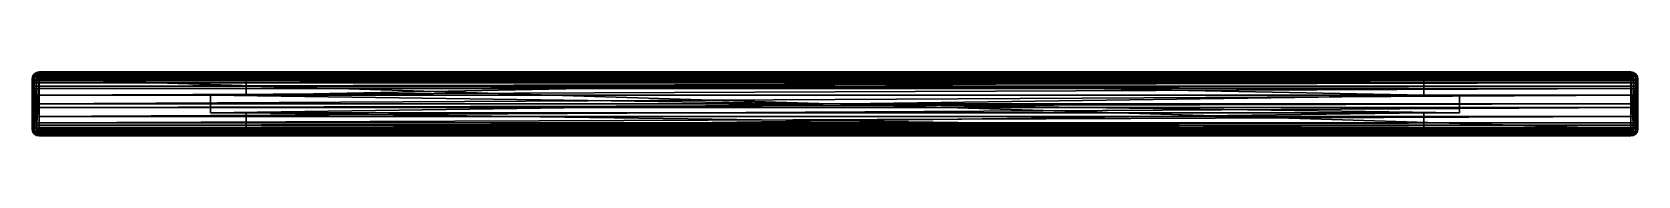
# Model space of a CAD drawing. Header units: centimetres. Extents: x -22.5 to 22.5, y -1.8 to 0.
import ezdxf

# ---------------------------------------------------------------- set-up
doc = ezdxf.new("R2010")
doc.units = ezdxf.units.CM
doc.header["$MEASUREMENT"] = 0
doc.layers.add('CAB_DOOR_GLASS', color=254, linetype='Continuous')
doc.layers.add('CAB_DOORS', color=31, linetype='Continuous')

msp = doc.modelspace()

# ---------------------------------------------------------------- meshes
at = {"layer": 'CAB_DOOR_GLASS', "color": 254}
mesh = msp.add_polyface(dxfattribs=at)
corners = [(-17.5, -1.15, 5), (-17.5, -1.15, 57.8), (-17.5, -0.65, 5), (-17.5, -0.65, 57.8), (17.5, -1.15, 57.8), (17.5, -0.65, 57.8), (17.5, -1.15, 5), (17.5, -0.65, 5)]
mesh.append_faces([[corners[k] for k in face] for face in [(2, 1, 3), (3, 4, 5), (5, 6, 7), (7, 0, 2), (1, 6, 4), (5, 2, 3)]], dxfattribs={"vtx0": -1, "color": 254})
mesh.append_faces([[corners[k] for k in face] for face in [(0, 1, 2), (1, 4, 3), (4, 6, 5), (6, 0, 7), (0, 6, 1), (7, 2, 5)]], dxfattribs={"vtx1": -1, "color": 254})
at = {"layer": 'CAB_DOORS', "color": 31}
mesh = msp.add_polyface(dxfattribs=at)
corners = [(-16.5, -1.6, 56.8), (-16.5, -1.6, 6), (-16.5, -1.15, 56.8), (-16.5, -1.15, 6), (-16.5, -0.65, 56.8), (-16.5, -0.65, 6), (-16.5, 0, 56.8), (-16.5, 0, 6), (-22.474, -0.108, 66.3), (-22.485, -0.123, 66.294), (22.474, -0.108, 66.3), (22.485, -0.123, 66.294), (-22.5, -0.2, 66.263), (-22.5, -0.246, 66.244), (22.5, -0.246, 66.244), (-22.469, -1.7, 63.8), (-22.441, -1.741, 63.8), (22.469, -1.7, 63.8), (22.377, -1.785, 63.8), (-22.377, -1.785, 63.8), (22.3, -1.8, 63.8), (-22.3, -1.8, 63.8), (-22.3, -0.2), (-22.377, -0.163, 0.015), (22.3, -0.2), (22.441, -0.059, 0.059), (-22.441, -0.059, 0.059), (-22.441, -1.741, 0.059), (-22.377, -1.637, 0.015), (22.441, -1.741, 0.059), (22.3, -1.6), (-22.3, -1.6), (-22.377, -1.785, 0.163), (-22.5, -0.308, 66.108), (-22.5, -0.4, 63.3), (22.5, -0.308, 66.108), (-22.5, -0.467, 63.05), (22.5, -0.4, 63.3), (-22.5, -0.65, 62.867), (22.5, -0.467, 63.05), (-22.5, -0.9, 62.8), (22.5, -0.65, 62.867), (-22.5, -1, 62.8), (22.5, -0.9, 62.8), (-22.5, -1.25, 62.867), (22.5, -1, 62.8), (-22.5, -1.433, 63.05), (22.5, -1.25, 62.867), (-22.5, -1.5, 63.3), (22.5, -1.433, 63.05), (-22.5, -1.5, 63.6), (22.5, -1.5, 63.3), (-22.5, -1.559, 63.741), (22.5, -1.5, 63.6), (-22.485, -1.677, 63.79), (22.5, -1.559, 63.741), (-22.5, -1.6, 63.759), (22.485, -1.677, 63.79), (-22.3, 0, 0.2), (22.3, 0, 0.2), (-22.377, -0.015, 0.163), (-22.441, -0.059, 66.3), (22.377, -0.015, 66.3), (-22.377, -0.015, 66.3), (22.3, 0, 66.3), (-22.3, 0, 66.3)]
mesh.append_faces([[corners[k] for k in face] for face in [(2, 1, 3), (6, 5, 7), (20, 19, 21), (25, 23, 26), (30, 28, 31), (29, 32, 27), (63, 64, 65)]], dxfattribs={"vtx0": -1, "color": 31})
mesh.append_faces([[corners[k] for k in face] for face in [(0, 1, 2)]], dxfattribs={"vtx0": -1, "vtx1": -1, "color": 31})
mesh.append_faces([[corners[k] for k in face] for face in [(11, 9, 12), (18, 16, 19), (62, 63, 61)]], dxfattribs={"vtx0": -1, "vtx2": -1, "color": 31})
mesh.append_faces([[corners[k] for k in face] for face in [(4, 5, 6), (8, 9, 10), (15, 16, 17), (22, 23, 24), (27, 28, 29), (13, 33, 14), (33, 34, 35), (34, 36, 37), (36, 38, 39), (38, 40, 41), (40, 42, 43), (42, 44, 45), (44, 46, 47), (46, 48, 49), (48, 50, 51), (50, 52, 53), (15, 17, 54), (58, 59, 60), (8, 10, 61)]], dxfattribs={"vtx1": -1, "color": 31})
mesh.append_faces([[corners[k] for k in face] for face in [(56, 54, 57)]], dxfattribs={"vtx1": -1, "vtx2": -1, "color": 31})
mesh.append_faces([[corners[k] for k in face] for face in [(12, 13, 14), (55, 52, 56), (25, 26, 60)]], dxfattribs={"vtx2": -1, "color": 31})
mesh = msp.add_polyface(dxfattribs=at)
corners = [(16.5, -1.6, 6), (16.5, -1.6, 56.8), (16.5, -1.15, 6), (16.5, -1.15, 56.8), (16.5, -0.65, 6), (16.5, -0.65, 56.8), (16.5, 0, 6), (16.5, 0, 56.8), (22.474, -0.108, 66.3), (-22.485, -0.123, 66.294), (22.485, -0.123, 66.294), (22.5, -0.2, 66.263), (-22.5, -0.2, 66.263), (22.5, -0.246, 66.244), (22.469, -1.7, 63.8), (-22.441, -1.741, 63.8), (22.441, -1.741, 63.8), (22.377, -1.785, 63.8), (22.3, -0.2), (-22.377, -0.163, 0.015), (22.377, -0.163, 0.015), (22.441, -0.059, 0.059), (22.3, -1.6), (-22.3, -0.2), (16.7, -1.8, 57), (22.3, -1.8, 63.8), (-16.7, -1.8, 57), (22.3, -1.8, 0.2), (16.7, -1.8, 5.8), (-16.7, -1.8, 5.8), (22.441, -1.741, 0.059), (-22.377, -1.637, 0.015), (22.377, -1.637, 0.015), (-22.377, -1.785, 0.163), (22.377, -1.785, 0.163), (-22.5, -0.308, 66.108), (22.5, -0.308, 66.108), (-22.5, -0.4, 63.3), (22.5, -0.4, 63.3), (-22.5, -0.467, 63.05), (22.5, -0.467, 63.05), (-22.5, -0.65, 62.867), (22.5, -0.65, 62.867), (-22.5, -0.9, 62.8), (22.5, -0.9, 62.8), (-22.5, -1, 62.8), (22.5, -1, 62.8), (-22.5, -1.25, 62.867), (22.5, -1.25, 62.867), (-22.5, -1.433, 63.05), (22.5, -1.433, 63.05), (-22.5, -1.5, 63.3), (22.5, -1.5, 63.3), (-22.5, -1.5, 63.6), (22.5, -1.5, 63.6), (-22.5, -1.559, 63.741), (22.5, -1.559, 63.741), (-22.485, -1.677, 63.79), (22.485, -1.677, 63.79), (-22.5, -1.6, 63.759), (22.5, -1.6, 63.759), (-22.377, -0.015, 0.163), (22.377, -0.015, 0.163), (-22.441, -0.059, 66.3), (22.441, -0.059, 66.3), (22.377, -0.015, 66.3)]
mesh.append_faces([[corners[k] for k in face] for face in [(2, 1, 3), (6, 5, 7), (22, 23, 18), (13, 35, 36), (36, 37, 38), (38, 39, 40), (40, 41, 42), (42, 43, 44), (44, 45, 46), (46, 47, 48), (48, 49, 50), (50, 51, 52), (52, 53, 54), (54, 55, 56)]], dxfattribs={"vtx0": -1, "color": 31})
mesh.append_faces([[corners[k] for k in face] for face in [(0, 1, 2), (8, 9, 10), (11, 12, 13), (14, 15, 16), (16, 15, 17), (18, 19, 20), (20, 19, 21), (24, 25, 26), (30, 31, 32), (27, 33, 34), (34, 33, 30), (56, 59, 60), (21, 61, 62), (65, 63, 64)]], dxfattribs={"vtx0": -1, "vtx1": -1, "color": 31})
mesh.append_faces([[corners[k] for k in face] for face in [(27, 28, 29), (57, 14, 58), (59, 58, 60), (63, 8, 64)]], dxfattribs={"vtx0": -1, "vtx2": -1, "color": 31})
mesh.append_faces([[corners[k] for k in face] for face in [(4, 5, 6)]], dxfattribs={"vtx1": -1, "color": 31})
mesh.append_faces([[corners[k] for k in face] for face in [(11, 10, 12)]], dxfattribs={"vtx1": -1, "vtx2": -1, "color": 31})
mesh = msp.add_polyface(dxfattribs=at)
corners = [(-16.7, -1.8, 57), (-16.7, -1.8, 5.8), (-16.661, -1.796, 56.961), (-16.661, -1.796, 5.839), (-16.623, -1.785, 5.877), (-16.623, -1.785, 56.923), (-16.589, -1.766, 5.911), (-16.589, -1.766, 56.889), (-16.559, -1.741, 56.859), (-16.559, -1.741, 5.941), (-16.534, -1.711, 56.834), (-16.534, -1.711, 5.966), (-16.515, -1.677, 5.985), (-16.515, -1.677, 56.815), (-16.504, -1.639, 5.996), (-16.504, -1.639, 56.804), (-16.501, -1.62, 56.801), (-16.501, -1.62, 5.999), (-16.5, -1.6, 56.8), (-16.5, -1.6, 6), (-17.5, -1.15, 57.8), (-17.5, -1.15, 5), (-17.5, -0.65, 57.8), (-17.5, -0.65, 5), (-16.5, -1.15, 56.8), (-16.5, -1.15, 6), (-16.5, -0.65, 6), (-16.5, -0.65, 56.8), (-22.3, -1.8, 63.8), (-22.377, -1.785, 63.8), (-22.3, -1.8, 0.2), (-22.377, -1.785, 0.163), (-22.3, -1.6), (-22.377, -1.637, 0.015), (-22.3, -0.2), (-22.377, -0.163, 0.015), (-22.377, -0.015, 66.3), (-22.3, 0, 66.3), (-22.377, -0.015, 0.163), (-22.3, 0, 0.2), (-16.5, 0, 56.8), (-16.5, 0, 6)]
mesh.append_faces([[corners[k] for k in face] for face in [(2, 1, 3), (4, 2, 3), (5, 6, 7), (8, 6, 9), (10, 9, 11), (12, 10, 11), (13, 14, 15), (16, 14, 17), (22, 21, 23), (30, 29, 31), (34, 33, 35), (38, 37, 39)]], dxfattribs={"vtx0": -1, "color": 31})
mesh.append_faces([[corners[k] for k in face] for face in [(25, 21, 24)]], dxfattribs={"vtx0": -1, "vtx1": -1, "color": 31})
mesh.append_faces([[corners[k] for k in face] for face in [(18, 17, 19), (23, 26, 27), (30, 1, 0), (37, 40, 41)]], dxfattribs={"vtx0": -1, "vtx2": -1, "color": 31})
mesh.append_faces([[corners[k] for k in face] for face in [(0, 1, 2), (4, 6, 5), (7, 6, 8), (12, 14, 13), (15, 14, 16), (20, 21, 22), (28, 29, 30), (32, 33, 34), (36, 37, 38)]], dxfattribs={"vtx1": -1, "color": 31})
mesh.append_faces([[corners[k] for k in face] for face in [(21, 20, 24), (22, 23, 27), (28, 30, 0), (39, 37, 41)]], dxfattribs={"vtx1": -1, "vtx2": -1, "color": 31})
mesh.append_faces([[corners[k] for k in face] for face in [(4, 5, 2), (12, 13, 10), (18, 16, 17), (10, 8, 9)]], dxfattribs={"vtx2": -1, "color": 31})
mesh = msp.add_polyface(dxfattribs=at)
corners = [(16.661, -1.796, 56.961), (-16.7, -1.8, 57), (-16.661, -1.796, 56.961), (-16.623, -1.785, 56.923), (-16.589, -1.766, 56.889), (16.623, -1.785, 56.923), (16.559, -1.741, 56.859), (-16.559, -1.741, 56.859), (16.534, -1.711, 56.834), (-16.534, -1.711, 56.834), (-16.515, -1.677, 56.815), (-16.504, -1.639, 56.804), (16.515, -1.677, 56.815), (16.501, -1.62, 56.801), (-16.501, -1.62, 56.801), (16.5, -1.6, 56.8), (-16.5, -1.6, 56.8), (-16.7, -1.8, 5.8), (16.7, -1.8, 5.8), (-16.661, -1.796, 5.839), (16.623, -1.785, 5.877), (-16.623, -1.785, 5.877), (16.589, -1.766, 5.911), (-16.589, -1.766, 5.911), (-16.559, -1.741, 5.941), (16.515, -1.677, 5.985), (-16.515, -1.677, 5.985), (-16.534, -1.711, 5.966), (16.504, -1.639, 5.996), (-16.504, -1.639, 5.996), (-16.501, -1.62, 5.999), (-16.5, -1.6, 6), (16.501, -1.62, 5.999), (16.559, -1.741, 5.941), (16.5, -1.15, 56.8), (-16.5, -1.15, 56.8), (17.5, -0.65, 57.8), (-17.5, -1.15, 57.8), (-17.5, -0.65, 57.8), (-17.5, -1.15, 5), (17.5, -1.15, 5), (-17.5, -0.65, 5), (-16.5, -1.15, 6), (16.5, -1.15, 6), (17.5, -1.15, 57.8), (17.5, -0.65, 5), (-16.5, -0.65, 6), (-16.5, -0.65, 56.8), (16.5, -0.65, 56.8), (16.5, 0, 56.8), (-16.5, 0, 56.8), (16.5, -0.65, 6), (-16.5, 0, 6), (16.5, -1.6, 6), (-22.3, -1.6), (-22.3, -0.2), (22.3, -1.6), (22.3, -1.8, 63.8), (-22.3, -1.8, 63.8), (-22.3, -1.8, 0.2), (22.3, -1.8, 0.2), (-22.377, -1.785, 0.163), (22.3, 0, 0.2), (-22.3, 0, 0.2), (-22.3, 0, 66.3), (22.3, 0, 66.3)]
mesh.append_faces([[corners[k] for k in face] for face in [(0, 1, 2), (3, 0, 2), (6, 4, 7), (8, 7, 9), (10, 8, 9), (13, 11, 14), (21, 22, 23), (26, 28, 29), (34, 16, 35), (36, 37, 38), (49, 47, 50)]], dxfattribs={"vtx0": -1, "color": 31})
mesh.append_faces([[corners[k] for k in face] for face in [(45, 46, 41), (31, 53, 42)]], dxfattribs={"vtx0": -1, "vtx1": -1, "color": 31})
mesh.append_faces([[corners[k] for k in face] for face in [(15, 14, 16), (38, 47, 48)]], dxfattribs={"vtx0": -1, "vtx2": -1, "color": 31})
mesh.append_faces([[corners[k] for k in face] for face in [(3, 4, 5), (10, 11, 12), (17, 18, 19), (23, 22, 24), (29, 28, 30), (39, 40, 41), (46, 51, 52), (54, 55, 56), (59, 61, 60)]], dxfattribs={"vtx1": -1, "color": 31})
mesh.append_faces([[corners[k] for k in face] for face in [(42, 43, 39), (37, 44, 35), (57, 58, 1), (59, 60, 17), (62, 63, 52), (64, 65, 50)]], dxfattribs={"vtx1": -1, "vtx2": -1, "color": 31})
mesh.append_faces([[corners[k] for k in face] for face in [(20, 21, 19), (25, 26, 27), (31, 30, 32), (27, 24, 33)]], dxfattribs={"vtx2": -1, "color": 31})
mesh = msp.add_polyface(dxfattribs=at)
corners = [(16.7, -1.8, 57), (-16.7, -1.8, 57), (16.661, -1.796, 56.961), (-16.623, -1.785, 56.923), (16.623, -1.785, 56.923), (-16.589, -1.766, 56.889), (16.589, -1.766, 56.889), (16.559, -1.741, 56.859), (-16.515, -1.677, 56.815), (16.515, -1.677, 56.815), (16.534, -1.711, 56.834), (-16.504, -1.639, 56.804), (16.504, -1.639, 56.804), (16.501, -1.62, 56.801), (16.5, -1.6, 56.8), (-16.501, -1.62, 56.801), (-16.559, -1.741, 56.859), (-16.661, -1.796, 5.839), (16.7, -1.8, 5.8), (16.661, -1.796, 5.839), (16.623, -1.785, 5.877), (16.589, -1.766, 5.911), (-16.623, -1.785, 5.877), (-16.559, -1.741, 5.941), (16.559, -1.741, 5.941), (-16.534, -1.711, 5.966), (16.534, -1.711, 5.966), (16.515, -1.677, 5.985), (16.504, -1.639, 5.996), (-16.515, -1.677, 5.985), (-16.501, -1.62, 5.999), (16.501, -1.62, 5.999), (-16.5, -1.6, 6), (16.5, -1.6, 6), (-16.5, -1.6, 56.8), (16.5, -1.15, 56.8), (17.5, -1.15, 57.8), (-17.5, -1.15, 57.8), (17.5, -0.65, 57.8), (-17.5, -0.65, 5), (17.5, -1.15, 5), (17.5, -0.65, 5), (-17.5, -1.15, 5), (16.5, -1.15, 6), (-16.5, -1.15, 56.8), (16.5, -0.65, 6), (-16.5, -0.65, 6), (-17.5, -0.65, 57.8), (16.5, -0.65, 56.8), (-16.5, -0.65, 56.8), (16.5, 0, 56.8), (-16.5, 0, 6), (16.5, 0, 6), (-16.5, -1.15, 6), (22.3, -1.8, 63.8), (22.377, -1.785, 63.8), (-22.377, -1.785, 63.8), (22.377, -1.637, 0.015), (-22.377, -1.637, 0.015), (22.3, -1.6), (-22.377, -0.015, 0.163), (22.3, 0, 0.2), (22.377, -0.015, 0.163), (22.3, 0, 66.3), (-16.5, 0, 56.8), (22.377, -0.015, 66.3), (-22.377, -0.015, 66.3)]
mesh.append_faces([[corners[k] for k in face] for face in [(4, 5, 6), (9, 11, 12), (17, 18, 19), (20, 17, 19), (23, 21, 24), (25, 24, 26), (27, 25, 26), (30, 28, 31), (39, 40, 41), (51, 45, 52), (53, 33, 43)]], dxfattribs={"vtx0": -1, "color": 31})
mesh.append_faces([[corners[k] for k in face] for face in [(14, 34, 35), (42, 43, 40), (57, 58, 59), (52, 61, 51)]], dxfattribs={"vtx0": -1, "vtx1": -1, "color": 31})
mesh.append_faces([[corners[k] for k in face] for face in [(32, 31, 33), (36, 35, 44), (60, 61, 62), (63, 50, 64)]], dxfattribs={"vtx0": -1, "vtx2": -1, "color": 31})
mesh.append_faces([[corners[k] for k in face] for face in [(0, 1, 2), (6, 5, 7), (12, 11, 13), (20, 21, 22), (27, 28, 29), (36, 37, 38), (48, 49, 50)]], dxfattribs={"vtx1": -1, "color": 31})
mesh.append_faces([[corners[k] for k in face] for face in [(45, 46, 41), (38, 47, 48), (54, 55, 56), (65, 63, 66)]], dxfattribs={"vtx1": -1, "vtx2": -1, "color": 31})
mesh.append_faces([[corners[k] for k in face] for face in [(3, 4, 2), (8, 9, 10), (14, 13, 15), (10, 7, 16)]], dxfattribs={"vtx2": -1, "color": 31})
mesh = msp.add_polyface(dxfattribs=at)
corners = [(16.7, -1.8, 5.8), (16.7, -1.8, 57), (16.661, -1.796, 5.839), (16.661, -1.796, 56.961), (16.623, -1.785, 56.923), (16.623, -1.785, 5.877), (16.589, -1.766, 56.889), (16.589, -1.766, 5.911), (16.559, -1.741, 5.941), (16.559, -1.741, 56.859), (16.534, -1.711, 5.966), (16.534, -1.711, 56.834), (16.515, -1.677, 56.815), (16.515, -1.677, 5.985), (16.504, -1.639, 56.804), (16.504, -1.639, 5.996), (16.501, -1.62, 5.999), (16.501, -1.62, 56.801), (16.5, -1.6, 6), (16.5, -1.6, 56.8), (17.5, -1.15, 5), (17.5, -1.15, 57.8), (17.5, -0.65, 5), (17.5, -0.65, 57.8), (16.5, -1.15, 6), (16.5, -1.15, 56.8), (16.5, -0.65, 6), (16.5, -0.65, 56.8), (22.3, 0, 66.3), (22.377, -0.015, 66.3), (22.3, 0, 0.2), (22.377, -0.015, 0.163), (22.377, -0.163, 0.015), (22.377, -1.637, 0.015), (22.3, -0.2), (22.3, -1.6), (22.377, -1.785, 63.8), (22.3, -1.8, 63.8), (22.377, -1.785, 0.163), (22.3, -1.8, 0.2), (16.5, 0, 6), (16.5, 0, 56.8)]
mesh.append_faces([[corners[k] for k in face] for face in [(2, 1, 3), (4, 2, 3), (5, 6, 7), (8, 6, 9), (10, 9, 11), (12, 10, 11), (13, 14, 15), (16, 14, 17), (22, 21, 23), (30, 29, 31), (34, 33, 35), (38, 37, 39)]], dxfattribs={"vtx0": -1, "color": 31})
mesh.append_faces([[corners[k] for k in face] for face in [(26, 22, 27), (23, 27, 22), (37, 0, 39), (30, 41, 28)]], dxfattribs={"vtx0": -1, "vtx1": -1, "color": 31})
mesh.append_faces([[corners[k] for k in face] for face in [(18, 17, 19), (20, 24, 25)]], dxfattribs={"vtx0": -1, "vtx2": -1, "color": 31})
mesh.append_faces([[corners[k] for k in face] for face in [(0, 1, 2), (4, 6, 5), (7, 6, 8), (12, 14, 13), (15, 14, 16), (20, 21, 22), (28, 29, 30), (32, 33, 34), (36, 37, 38)]], dxfattribs={"vtx1": -1, "color": 31})
mesh.append_faces([[corners[k] for k in face] for face in [(21, 20, 25), (1, 0, 37), (40, 41, 30)]], dxfattribs={"vtx1": -1, "vtx2": -1, "color": 31})
mesh.append_faces([[corners[k] for k in face] for face in [(4, 5, 2), (12, 13, 10), (18, 16, 17), (10, 8, 9)]], dxfattribs={"vtx2": -1, "color": 31})
mesh = msp.add_polyface(dxfattribs=at)
corners = [(-22.485, -0.123, 66.294), (-22.485, -0.123, 0.123), (-22.5, -0.2, 66.263), (-22.5, -0.2, 0.2), (-22.377, -1.785, 63.8), (-22.441, -1.741, 63.8), (-22.377, -1.785, 0.163), (-22.441, -1.741, 0.059), (-22.377, -1.637, 0.015), (-22.377, -0.163, 0.015), (-22.441, -0.059, 0.059), (-22.469, -1.7, 63.8), (-22.485, -1.677, 0.123), (-22.485, -1.677, 63.79), (-22.5, -1.6, 63.759), (-22.5, -1.6, 0.2), (-22.474, -0.108, 66.3), (-22.441, -0.059, 66.3), (-22.377, -0.015, 66.3), (-22.377, -0.015, 0.163), (-22.5, -1.5, 63.3), (-22.5, -1.559, 63.741), (-22.5, -1.5, 63.6), (-22.5, -1.433, 63.05), (-22.5, -1.25, 62.867), (-22.5, -1, 62.8), (-22.5, -0.9, 62.8), (-22.5, -0.65, 62.867), (-22.5, -0.467, 63.05), (-22.5, -0.4, 63.3), (-22.5, -0.246, 66.244), (-22.5, -0.308, 66.108)]
mesh.append_faces([[corners[k] for k in face] for face in [(2, 1, 3), (6, 5, 7), (9, 7, 10), (12, 11, 13), (12, 14, 15), (10, 16, 17), (10, 18, 19), (12, 3, 1), (7, 1, 10), (20, 21, 22), (30, 29, 31)]], dxfattribs={"vtx0": -1, "color": 31})
mesh.append_faces([[corners[k] for k in face] for face in [(7, 11, 12), (1, 16, 10), (14, 20, 15), (25, 15, 24), (15, 26, 3), (28, 3, 27), (3, 29, 2), (2, 29, 30)]], dxfattribs={"vtx0": -1, "vtx1": -1, "color": 31})
mesh.append_faces([[corners[k] for k in face] for face in [(15, 23, 24), (3, 26, 27)]], dxfattribs={"vtx0": -1, "vtx2": -1, "color": 31})
mesh.append_faces([[corners[k] for k in face] for face in [(0, 1, 2), (4, 5, 6), (8, 7, 9), (5, 11, 7), (13, 14, 12), (0, 16, 1), (17, 18, 10), (15, 3, 12), (12, 1, 7)]], dxfattribs={"vtx1": -1, "color": 31})
mesh.append_faces([[corners[k] for k in face] for face in [(14, 21, 20), (20, 23, 15), (25, 26, 15), (28, 29, 3)]], dxfattribs={"vtx1": -1, "vtx2": -1, "color": 31})
mesh = msp.add_polyface(dxfattribs=at)
corners = [(22.485, -1.677, 63.79), (22.485, -1.677, 0.123), (22.5, -1.6, 63.759), (22.5, -1.6, 0.2), (22.377, -0.015, 66.3), (22.441, -0.059, 66.3), (22.377, -0.015, 0.163), (22.441, -0.059, 0.059), (22.441, -1.741, 0.059), (22.377, -0.163, 0.015), (22.377, -1.637, 0.015), (22.474, -0.108, 66.3), (22.485, -0.123, 0.123), (22.485, -0.123, 66.294), (22.5, -0.2, 66.263), (22.5, -0.2, 0.2), (22.469, -1.7, 63.8), (22.441, -1.741, 63.8), (22.377, -1.785, 63.8), (22.377, -1.785, 0.163), (22.5, -0.4, 63.3), (22.5, -0.246, 66.244), (22.5, -0.308, 66.108), (22.5, -0.467, 63.05), (22.5, -0.65, 62.867), (22.5, -0.9, 62.8), (22.5, -1, 62.8), (22.5, -1.25, 62.867), (22.5, -1.433, 63.05), (22.5, -1.5, 63.3), (22.5, -1.559, 63.741), (22.5, -1.5, 63.6)]
mesh.append_faces([[corners[k] for k in face] for face in [(2, 1, 3), (6, 5, 7), (9, 8, 10), (12, 11, 13), (12, 14, 15), (8, 16, 17), (8, 18, 19), (1, 15, 3), (8, 12, 1), (20, 21, 22), (30, 29, 31)]], dxfattribs={"vtx0": -1, "color": 31})
mesh.append_faces([[corners[k] for k in face] for face in [(7, 11, 12), (1, 16, 8), (14, 20, 15), (25, 15, 24), (28, 3, 27), (3, 29, 2), (2, 29, 30)]], dxfattribs={"vtx0": -1, "vtx1": -1, "color": 31})
mesh.append_faces([[corners[k] for k in face] for face in [(15, 23, 24), (25, 3, 15), (3, 26, 27)]], dxfattribs={"vtx0": -1, "vtx2": -1, "color": 31})
mesh.append_faces([[corners[k] for k in face] for face in [(0, 1, 2), (4, 5, 6), (7, 8, 9), (5, 11, 7), (13, 14, 12), (0, 16, 1), (17, 18, 8), (12, 15, 1), (7, 12, 8)]], dxfattribs={"vtx1": -1, "color": 31})
mesh.append_faces([[corners[k] for k in face] for face in [(14, 21, 20), (20, 23, 15), (25, 26, 3), (28, 29, 3)]], dxfattribs={"vtx1": -1, "vtx2": -1, "color": 31})

doc.saveas('drawing.dxf')
